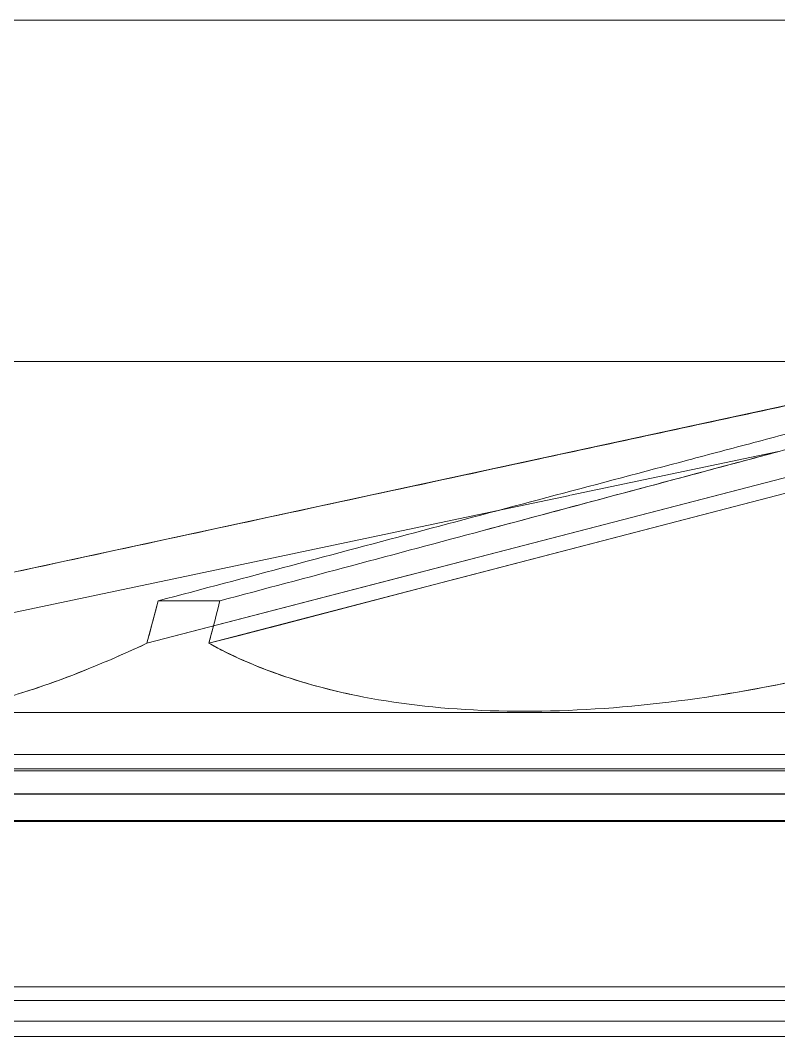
# Model space of a CAD drawing. Header units: metres. Extents: x 34 to 87, y -2.3 to 19.3.
# Drawn here: x 48.528 to 48.8612, y 4.4532 to 4.9 of the extents above; entities that cross this region are included whole.
import ezdxf

# ---------------------------------------------------------------- set-up
doc = ezdxf.new("R2010")
doc.units = ezdxf.units.M
doc.layers.add('P-SANR-FIXT', color=7, linetype='Continuous', lineweight=5)
doc.layers.add('S-BEAM', color=7, linetype='Continuous', lineweight=5)

# ---------------------------------------------------------------- blocks, each defined once
blk = doc.blocks.new('IFC_ifc-2-AA')
at = {"layer": 'S-BEAM', "color": 253, "lineweight": 18, "true_color": 0xaaaaaa}
for p, q in [((-3.17, 4.9), (-0.3, 4.9)), ((-0.3, 4.75), (-3.17, 4.75))]:
    blk.add_line(p, q, dxfattribs=at)
blk = doc.blocks.new('Caixa d_água de polietileno 1000 a 5000 Litros - Fortlev - 1000 L-3700675-AA')
at = {"layer": 'P-SANR-FIXT', "color": 8, "true_color": 0x808080}
for p, q in [((-1.47929, 4.77), (-2.05936, 4.64478)), ((-1.91488, 4.62611), (-1.44506, 4.74846)), ((-2.06505, 4.62611), (-1.78843, 4.68434)), ((-1.91003, 4.64478), (-1.93713, 4.64478)), ((-1.35, 4.59567), (-2.07532, 4.59567)), ((-1.35, 4.57723), (-2.11, 4.57723)), ((-1.35, 4.54785), (-2.11, 4.54785)), ((-2.05876, 4.46), (-1.35, 4.46)), ((-1.35, 4.45319), (-2.04589, 4.45319))]:
    blk.add_line(p, q, dxfattribs=at)
at = {"layer": 'P-SANR-FIXT', "color": 254, "true_color": 0xd2d2d2}
for p, q in [((-1.58339, 4.71938), (-1.9421, 4.62611)), ((-1.75596, 4.69118), (-1.66454, 4.71043)), ((-1.78843, 4.68434), (-1.75624, 4.69112)), ((-1.92888, 4.5709), (-2.03301, 4.5709)), ((-1.92888, 4.5709), (-2.03301, 4.5709)), ((-1.35, 4.5709), (-1.9287, 4.5709)), ((-1.35, 4.5709), (-1.9287, 4.5709)), ((-1.44624, 4.57), (-2.00995, 4.57)), ((-2.10261, 4.5598), (-1.64771, 4.5598)), ((-1.35, 4.54785), (-2.08613, 4.54785)), ((-1.49121, 4.54825), (-2.03823, 4.54825)), ((-1.39542, 4.47503), (-2.04441, 4.47503)), ((-1.39542, 4.47503), (-2.03799, 4.47503)), ((-1.35, 4.46905), (-2.03311, 4.46905))]:
    blk.add_line(p, q, dxfattribs=at)
at = {"layer": 'P-SANR-FIXT', "color": 7, "true_color": 0xefefef}
for p, q in [((-1.82694, 4.65605), (-1.58339, 4.71938)), ((-1.60362, 4.70717), (-1.8067, 4.65428)), ((-1.78843, 4.68434), (-2.04834, 4.62962)), ((-1.9421, 4.62611), (-1.82701, 4.65603)), ((-1.80682, 4.65425), (-1.88786, 4.63314)), ((-1.93933, 4.6365), (-1.93774, 4.64247)), ((-1.93773, 4.64253), (-1.93713, 4.64478)), ((-1.9421, 4.62611), (-1.94123, 4.62939)), ((-1.90145, 4.6296), (-1.91488, 4.62611)), ((-1.88796, 4.63312), (-1.90137, 4.62962)), ((-1.91464, 4.62703), (-1.91488, 4.62611)), ((-1.98989, 4.59567), (-2.02011, 4.59567)), ((-1.97814, 4.59567), (-1.98967, 4.59567)), ((-1.95308, 4.59567), (-1.97814, 4.59567)), ((-1.76643, 4.59567), (-1.95308, 4.59567)), ((-1.35, 4.59567), (-1.76627, 4.59567)), ((-1.58485, 4.57723), (-2.11, 4.57723)), ((-2.01006, 4.57), (-1.35, 4.57)), ((-2.01006, 4.57), (-1.35, 4.57)), ((-2.07173, 4.56), (-1.97599, 4.56)), ((-1.93559, 4.56), (-2.06179, 4.56)), ((-1.97595, 4.56), (-1.41, 4.56)), ((-1.53324, 4.56), (-1.93546, 4.56))]:
    blk.add_line(p, q, dxfattribs=at)
at = {"layer": 'P-SANR-FIXT', "color": 7, "true_color": 0xf9f9f9}
for p, q in [((-1.66454, 4.71043), (-1.75596, 4.69118)), ((-1.75624, 4.69112), (-1.78843, 4.68434)), ((-1.54084, 4.57), (-2.00995, 4.57)), ((-1.90428, 4.54785), (-2.04847, 4.54785)), ((-1.7574, 4.54785), (-1.90418, 4.54785)), ((-1.5015, 4.54785), (-1.75709, 4.54785)), ((-2.01784, 4.46), (-1.78147, 4.46)), ((-1.78142, 4.46), (-1.70438, 4.46)), ((-1.70429, 4.46), (-1.6637, 4.46)), ((-1.35479, 4.45319), (-2.02484, 4.45319))]:
    blk.add_line(p, q, dxfattribs=at)
at = {"layer": 'P-SANR-FIXT', "color": 7, "true_color": 0xfcfcfc}
for p, q in [((-1.91003, 4.64478), (-1.93713, 4.64478)), ((-1.91053, 4.64289), (-1.91195, 4.63737)), ((-1.91003, 4.64478), (-1.91047, 4.64311)), ((-1.91292, 4.63365), (-1.9133, 4.63218)), ((-1.91413, 4.62898), (-1.91425, 4.6285)), ((-1.91397, 4.6296), (-1.91405, 4.6293)), ((-1.91369, 4.63068), (-1.91383, 4.63015)), ((-1.91347, 4.63153), (-1.91365, 4.63082)), ((-1.91434, 4.62816), (-1.91442, 4.62787)), ((-1.9792, 4.56), (-1.99761, 4.56)), ((-1.99744, 4.56), (-1.97934, 4.56)), ((-1.97914, 4.56), (-1.97599, 4.56)), ((-1.95837, 4.56), (-1.97902, 4.56)), ((-1.97596, 4.56), (-1.93583, 4.56)), ((-1.9356, 4.56), (-1.95836, 4.56)), ((-1.9357, 4.56), (-1.92669, 4.56)), ((-1.91056, 4.56), (-1.93546, 4.56)), ((-1.92669, 4.56), (-1.86948, 4.56)), ((-1.88375, 4.56), (-1.91055, 4.56)), ((-1.85511, 4.56), (-1.88374, 4.56)), ((-1.86948, 4.56), (-1.53124, 4.56)), ((-1.82474, 4.56), (-1.8551, 4.56)), ((-1.79276, 4.56), (-1.82473, 4.56)), ((-1.75926, 4.56), (-1.79275, 4.56)), ((-1.72436, 4.56), (-1.75925, 4.56)), ((-1.68819, 4.56), (-1.72435, 4.56)), ((-1.65086, 4.56), (-1.68818, 4.56)), ((-1.96485, 4.54785), (-2.04879, 4.54785)), ((-1.97763, 4.54825), (-1.98901, 4.54825)), ((-1.90412, 4.54785), (-1.96485, 4.54785)), ((-1.95098, 4.54825), (-1.96356, 4.54825)), ((-1.92244, 4.54825), (-1.9361, 4.54825)), ((-1.90435, 4.54825), (-1.9065, 4.54825)), ((-1.89147, 4.54825), (-1.90423, 4.54825)), ((-1.75737, 4.54785), (-1.90402, 4.54785)), ((-1.85929, 4.54825), (-1.87532, 4.54825)), ((-1.82488, 4.54825), (-1.84124, 4.54825)), ((-1.78876, 4.54825), (-1.80686, 4.54825)), ((-1.75759, 4.54825), (-1.76885, 4.54825)), ((-1.75106, 4.54825), (-1.75739, 4.54825)), ((-1.45597, 4.54785), (-1.75707, 4.54785)), ((-1.71192, 4.54825), (-1.73029, 4.54825)), ((-1.67147, 4.54825), (-1.69022, 4.54825))]:
    blk.add_line(p, q, dxfattribs=at)
at = {"layer": 'P-SANR-FIXT', "color": 7, "true_color": 0xfefefe}
for p, q in [((-1.99753, 4.5598), (-1.99005, 4.5598)), ((-1.99005, 4.5598), (-1.97947, 4.5598)), ((-1.97929, 4.5598), (-1.97725, 4.5598)), ((-1.97725, 4.5598), (-1.97608, 4.5598)), ((-1.97599, 4.5598), (-1.965, 4.5598)), ((-1.965, 4.5598), (-1.95863, 4.5598)), ((-1.95858, 4.5598), (-1.95114, 4.5598)), ((-1.95114, 4.5598), (-1.937, 4.5598)), ((-1.937, 4.5598), (-1.93578, 4.5598)), ((-1.93561, 4.5598), (-1.92271, 4.5598)), ((-1.92271, 4.5598), (-1.91455, 4.5598)), ((-1.91433, 4.5598), (-1.91066, 4.5598)), ((-1.91061, 4.5598), (-1.90765, 4.5598)), ((-1.90765, 4.5598), (-1.89212, 4.5598)), ((-1.89212, 4.5598), (-1.884, 4.5598)), ((-1.88368, 4.5598), (-1.87579, 4.5598)), ((-1.87579, 4.5598), (-1.8595, 4.5598)), ((-1.8595, 4.5598), (-1.84096, 4.5598)), ((-1.84096, 4.5598), (-1.82492, 4.5598)), ((-1.82486, 4.5598), (-1.80686, 4.5598)), ((-1.80686, 4.5598), (-1.79296, 4.5598)), ((-1.79289, 4.5598), (-1.7882, 4.5598)), ((-1.7882, 4.5598), (-1.76875, 4.5598)), ((-1.76875, 4.5598), (-1.75946, 4.5598)), ((-1.75939, 4.5598), (-1.75017, 4.5598)), ((-1.75017, 4.5598), (-1.73299, 4.5598)), ((-1.73299, 4.5598), (-1.72455, 4.5598)), ((-1.72447, 4.5598), (-1.71073, 4.5598)), ((-1.71073, 4.5598), (-1.69104, 4.5598)), ((-1.69104, 4.5598), (-1.68835, 4.5598)), ((-1.68827, 4.5598), (-1.67002, 4.5598)), ((-1.67002, 4.5598), (-1.65951, 4.5598))]:
    blk.add_line(p, q, dxfattribs=at)
at = {"layer": 'P-SANR-FIXT', "color": 7, "true_color": 0xfdfdfd}
for p, q in [((-1.99361, 4.54825), (-1.99888, 4.54825)), ((-1.98901, 4.54825), (-1.99361, 4.54825)), ((-1.96356, 4.54825), (-1.97763, 4.54825)), ((-1.93643, 4.54825), (-1.95098, 4.54825)), ((-1.9065, 4.54825), (-1.92244, 4.54825)), ((-1.88387, 4.54825), (-1.89147, 4.54825)), ((-1.87532, 4.54825), (-1.88364, 4.54825)), ((-1.84124, 4.54825), (-1.85929, 4.54825)), ((-1.80686, 4.54825), (-1.82488, 4.54825)), ((-1.76885, 4.54825), (-1.78876, 4.54825)), ((-1.73029, 4.54825), (-1.75106, 4.54825)), ((-1.69022, 4.54825), (-1.71192, 4.54825)), ((-1.66644, 4.54825), (-1.67147, 4.54825)), ((-1.64784, 4.54825), (-1.66644, 4.54825))]:
    blk.add_line(p, q, dxfattribs=at)
at = {"layer": 'P-SANR-FIXT', "color": 8, "true_color": 0x808080, "flags": 128}
for points in [[(-1.93713, 4.64478), (-1.93962, 4.63544), (-1.9421, 4.62611)], [(-1.91488, 4.62611), (-1.91245, 4.63544), (-1.91003, 4.64478)]]:
    blk.add_lwpolyline(points, dxfattribs=at)
at = {"layer": 'P-SANR-FIXT', "color": 7, "true_color": 0xefefef, "flags": 128}
blk.add_lwpolyline([(-1.94117, 4.6296), (-1.93962, 4.63544), (-1.93938, 4.63632)], dxfattribs=at)
at = {"layer": 'P-SANR-FIXT', "color": 7, "true_color": 0xfcfcfc, "flags": 128}
blk.add_lwpolyline([(-1.91203, 4.63709), (-1.91245, 4.63544), (-1.91291, 4.6337)], dxfattribs=at)
at = {"layer": 'P-SANR-FIXT', "color": 8, "true_color": 0x808080}
for points, knots in [([(-2.05898, 4.64478), (-2.03509, 4.64994), (-1.9873, 4.66025), (-1.91561, 4.67572), (-1.84392, 4.69118), (-1.78418, 4.70406), (-1.73639, 4.71437), (-1.70054, 4.7221), (-1.67067, 4.72854), (-1.64677, 4.73369), (-1.62884, 4.73755), (-1.61091, 4.74141), (-1.58701, 4.74656), (-1.55713, 4.753), (-1.52129, 4.76071), (-1.49744, 4.76584), (-1.48553, 4.76841)], [0, 0, 0, 0, 0.125, 0.25, 0.375, 0.5, 0.5625, 0.625, 0.6875, 0.71875, 0.75, 0.78125, 0.8125, 0.875, 0.9375, 1, 1, 1, 1]), ([(-1.4699, 4.76841), (-1.4799, 4.76584), (-1.49974, 4.76071), (-1.52915, 4.753), (-1.55361, 4.74656), (-1.57319, 4.74141), (-1.58782, 4.73755), (-1.60242, 4.73369), (-1.62191, 4.72854), (-1.64624, 4.7221), (-1.67538, 4.71437), (-1.73365, 4.69891), (-1.80151, 4.68087), (-1.87902, 4.66025), (-1.91775, 4.64994), (-1.93713, 4.64478)], [0, 0, 0, 0, 0.0625, 0.125, 0.1875, 0.21875, 0.25, 0.28125, 0.3125, 0.375, 0.4375, 0.5, 0.75, 0.875, 1, 1, 1, 1]), ([(-1.91003, 4.64478), (-1.89075, 4.64994), (-1.85215, 4.66025), (-1.79429, 4.67572), (-1.73646, 4.69118), (-1.68829, 4.70406), (-1.64981, 4.71437), (-1.62095, 4.7221), (-1.59694, 4.72854), (-1.57776, 4.73369), (-1.56335, 4.73755), (-1.54897, 4.74141), (-1.52987, 4.74656), (-1.50599, 4.753), (-1.47742, 4.76071), (-1.45866, 4.76584), (-1.44938, 4.76841)], [0, 0, 0, 0, 0.125, 0.25, 0.375, 0.5, 0.5625, 0.625, 0.6875, 0.71875, 0.75, 0.78125, 0.8125, 0.875, 0.9375, 1, 1, 1, 1]), ([(-1.9421, 4.62611), (-1.95743, 4.61899), (-1.98241, 4.60869), (-2.0034, 4.60229), (-2.01154, 4.60028)], [0, 0, 0, 0, 0.1818182, 0.3177841, 0.3177841, 0.3177841, 0.3177841]), ([(-1.59299, 4.62611), (-1.61626, 4.61899), (-1.66266, 4.60721), (-1.72983, 4.59717), (-1.79232, 4.59515), (-1.84356, 4.6007), (-1.88421, 4.61148), (-1.90524, 4.62077), (-1.91488, 4.62611)], [0, 0, 0, 0, 0.181818, 0.363636, 0.545455, 0.727273, 0.863636, 1, 1, 1, 1])]:
    blk.add_open_spline(points, degree=3, knots=knots, dxfattribs=at)
at = {"layer": 'P-SANR-FIXT', "color": 7, "true_color": 0xefefef}
for points, knots in [([(-1.93713, 4.64478), (-1.91775, 4.64994), (-1.87902, 4.66025), (-1.82089, 4.67572), (-1.76273, 4.69118), (-1.71423, 4.70406), (-1.67538, 4.71437), (-1.64624, 4.7221), (-1.62191, 4.72854), (-1.60242, 4.73369), (-1.58782, 4.73755), (-1.57319, 4.74141), (-1.55361, 4.74656), (-1.52915, 4.753), (-1.49974, 4.76071), (-1.4799, 4.76584), (-1.4699, 4.76841)], [0, 0, 0, 0, 0.125, 0.25, 0.375, 0.5, 0.5625, 0.625, 0.6875, 0.71875, 0.75, 0.78125, 0.8125, 0.875, 0.9375, 1, 1, 1, 1]), ([(-1.48553, 4.76841), (-1.49744, 4.76584), (-1.52129, 4.76071), (-1.55713, 4.753), (-1.58701, 4.74656), (-1.61091, 4.74141), (-1.62884, 4.73755), (-1.64677, 4.73369), (-1.67067, 4.72854), (-1.70054, 4.7221), (-1.73639, 4.71437), (-1.78418, 4.70406), (-1.82003, 4.69633), (-1.84392, 4.69118)], [0, 0, 0, 0, 0.0625, 0.125, 0.1875, 0.21875, 0.25, 0.28125, 0.3125, 0.375, 0.4375, 0.5, 0.625, 0.625, 0.625, 0.625]), ([(-1.9986, 4.60387), (-1.99116, 4.60615), (-1.97354, 4.61228), (-1.9536, 4.62077), (-1.9421, 4.62611)], [0.750754, 0.750754, 0.750754, 0.750754, 0.8636364, 1, 1, 1, 1]), ([(-1.76084, 4.5965), (-1.74009, 4.59717), (-1.70212, 4.6007), (-1.64526, 4.61148), (-1.61044, 4.62077), (-1.59299, 4.62611)], [0.5454545, 0.5454545, 0.5454545, 0.5454545, 0.7272727, 0.8636364, 1, 1, 1, 1]), ([(-1.90847, 4.62272), (-1.89729, 4.61711), (-1.87037, 4.60666), (-1.82121, 4.59717), (-1.78159, 4.59583), (-1.76084, 4.5965)], [0.0296491, 0.0296491, 0.0296491, 0.0296491, 0.1818182, 0.3636364, 0.5454545, 0.5454545, 0.5454545, 0.5454545])]:
    blk.add_open_spline(points, degree=3, knots=knots, dxfattribs=at)
at = {"layer": 'P-SANR-FIXT', "color": 7, "true_color": 0xfcfcfc}
for points, knots in [([(-1.66453, 4.71043), (-1.66925, 4.70916), (-1.67573, 4.70743), (-1.68221, 4.70569), (-1.68397, 4.70522)], [0.46937966, 0.46937966, 0.46937966, 0.46937966, 0.5, 0.5114611, 0.5114611, 0.5114611, 0.5114611]), ([(-1.68414, 4.70518), (-1.72082, 4.69536), (-1.77683, 4.68038), (-1.85215, 4.66025), (-1.89075, 4.64994), (-1.91003, 4.64478)], [0.5118355, 0.5118355, 0.5118355, 0.5118355, 0.75, 0.875, 1, 1, 1, 1])]:
    blk.add_open_spline(points, degree=3, knots=knots, dxfattribs=at)
at = {"layer": 'P-SANR-FIXT', "color": 254, "true_color": 0xd2d2d2}
blk.add_open_spline([(-1.84392, 4.69118), (-1.86782, 4.68602), (-1.91561, 4.67572), (-1.9634, 4.6654), (-1.9873, 4.66025)], degree=3, dxfattribs=at)
at = {"layer": 'P-SANR-FIXT', "color": 7, "true_color": 0xefefef}
for points in [[(-1.9873, 4.66025), (-2.01119, 4.65509), (-2.03509, 4.64994), (-2.05898, 4.64478)], [(-1.91488, 4.62611), (-1.9128, 4.62496), (-1.91069, 4.62384), (-1.90853, 4.62276)]]:
    blk.add_open_spline(points, degree=3, dxfattribs=at)

msp = doc.modelspace()

# ---------------------------------------------------------------- block references
at = {"lineweight": 5}
msp.add_blockref('IFC_ifc-2-AA', (50.52573, 0), dxfattribs=at)
at = {"layer": 'P-SANR-FIXT', "color": 254, "true_color": 0xd2d2d2}
msp.add_blockref('Caixa d_água de polietileno 1000 a 5000 Litros - Fortlev - 1000 L-3700675-AA', (50.52573, 0), dxfattribs=at)

doc.saveas('drawing.dxf')
